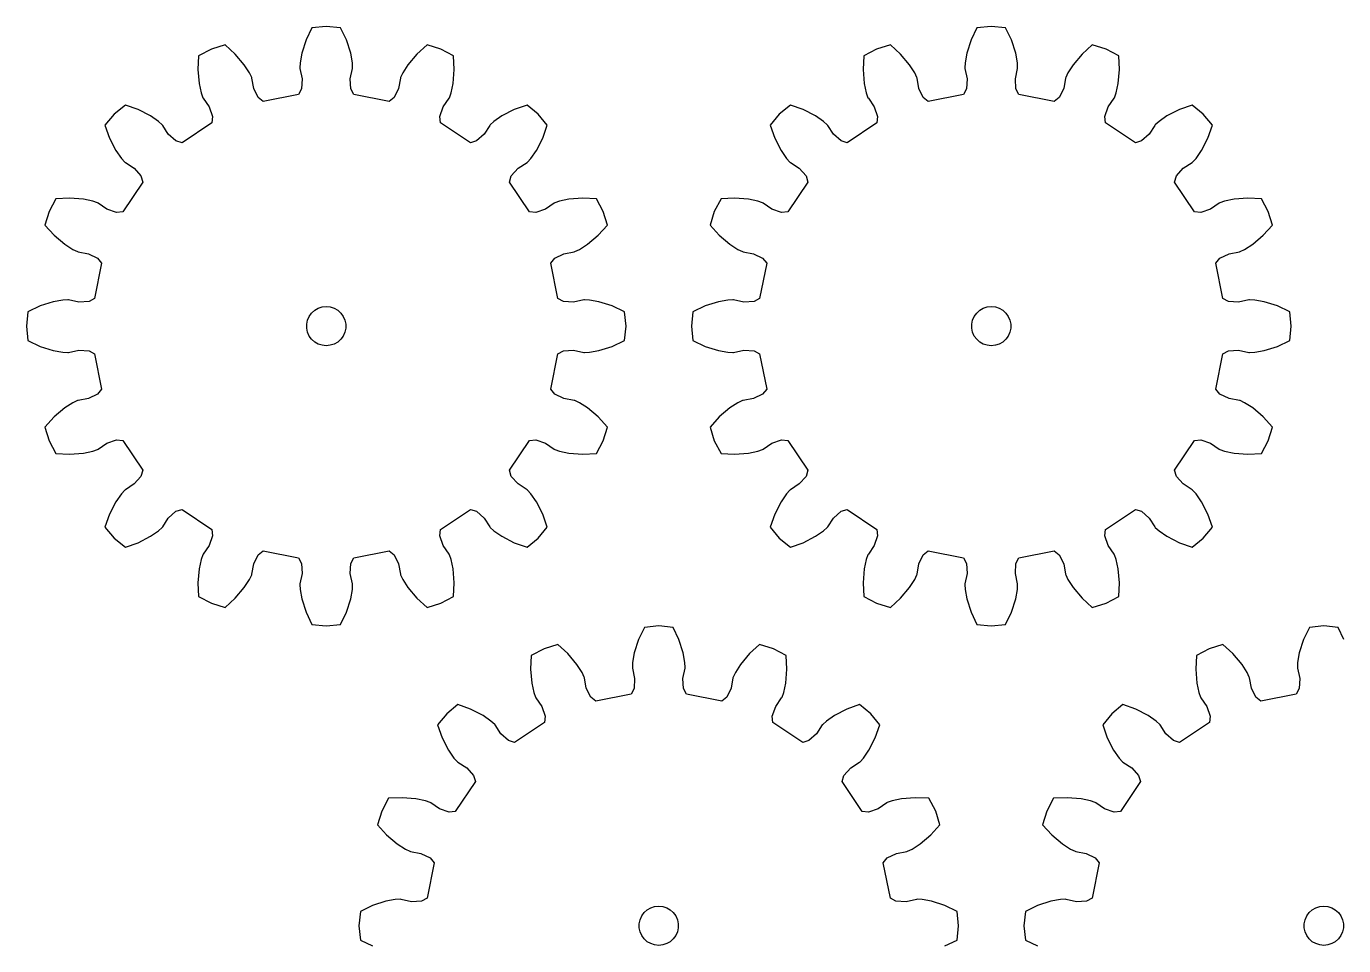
# Model space of a CAD drawing. Extents: x 0 to 198, y 0 to 229.
# Drawn here: x 0 to 100.7, y 158.9 to 229.2 of the extents above; entities that cross this region are included whole.
import ezdxf

# ---------------------------------------------------------------- set-up
doc = ezdxf.new("R2010")
doc.units = 0

msp = doc.modelspace()

# ---------------------------------------------------------------- linework, layer by layer
for p, q in [((21.82, 229.07), (21.38, 228.14)), ((22.92, 229.18), (21.82, 229.07)), ((24.02, 229.07), (22.92, 229.18)), ((24.46, 228.14), (24.02, 229.07)), ((72.66, 229.07), (72.21, 228.14)), ((73.75, 229.18), (72.66, 229.07)), ((74.85, 229.07), (73.75, 229.18)), ((75.3, 228.14), (74.85, 229.07)), ((15.2, 227.76), (14.15, 227.44)), ((15.97, 227.06), (15.2, 227.76)), ((21.38, 228.14), (21.05, 227.12)), ((24.79, 227.12), (24.46, 228.14)), ((30.63, 227.76), (29.86, 227.06)), ((31.69, 227.44), (30.63, 227.76)), ((66.04, 227.76), (64.98, 227.44)), ((66.81, 227.06), (66.04, 227.76)), ((72.21, 228.14), (71.89, 227.12)), ((75.62, 227.12), (75.3, 228.14)), ((81.47, 227.76), (80.7, 227.06)), ((82.53, 227.44), (81.47, 227.76)), ((13.17, 226.92), (13.12, 225.88)), ((14.15, 227.44), (13.17, 226.92)), ((16.66, 226.25), (15.97, 227.06)), ((21.05, 227.12), (20.92, 226.4)), ((24.92, 226.4), (24.79, 227.12)), ((29.86, 227.06), (29.17, 226.25)), ((32.66, 226.92), (31.69, 227.44)), ((32.71, 225.88), (32.66, 226.92)), ((64.01, 226.92), (63.96, 225.88)), ((64.98, 227.44), (64.01, 226.92)), ((67.5, 226.25), (66.81, 227.06)), ((71.89, 227.12), (71.76, 226.4)), ((75.75, 226.4), (75.62, 227.12)), ((80.7, 227.06), (80.01, 226.25)), ((83.5, 226.92), (82.53, 227.44)), ((83.55, 225.88), (83.5, 226.92)), ((13.12, 225.88), (13.21, 224.82)), ((17.06, 225.63), (16.66, 226.25)), ((17.23, 225.28), (17.06, 225.63)), ((20.92, 226.4), (20.9, 226.01)), ((20.9, 226.01), (20.9, 225.96)), ((20.9, 225.96), (21.07, 225.17)), ((24.76, 225.17), (24.93, 225.96)), ((24.94, 226.01), (24.92, 226.4)), ((24.93, 225.96), (24.94, 226.01)), ((28.78, 225.63), (28.61, 225.28)), ((29.17, 226.25), (28.78, 225.63)), ((32.63, 224.82), (32.71, 225.88)), ((63.96, 225.88), (64.05, 224.82)), ((67.9, 225.63), (67.5, 226.25)), ((68.06, 225.28), (67.9, 225.63)), ((71.76, 226.4), (71.74, 226.01)), ((71.74, 226.01), (71.74, 225.96)), ((71.74, 225.96), (71.91, 225.17)), ((75.6, 225.17), (75.77, 225.96)), ((75.77, 226.01), (75.75, 226.4)), ((75.77, 225.96), (75.77, 226.01)), ((79.61, 225.63), (79.45, 225.28)), ((80.01, 226.25), (79.61, 225.63)), ((83.46, 224.82), (83.55, 225.88)), ((13.21, 224.82), (13.37, 224.1)), ((17.24, 225.23), (17.23, 225.28)), ((17.39, 224.44), (17.24, 225.23)), ((21.07, 225.17), (21.03, 224.4)), ((24.8, 224.4), (24.76, 225.17)), ((28.59, 225.23), (28.45, 224.44)), ((28.61, 225.28), (28.59, 225.23)), ((32.47, 224.1), (32.63, 224.82)), ((64.05, 224.82), (64.2, 224.1)), ((68.08, 225.23), (68.06, 225.28)), ((68.22, 224.44), (68.08, 225.23)), ((71.91, 225.17), (71.87, 224.4)), ((75.64, 224.4), (75.6, 225.17)), ((79.43, 225.23), (79.29, 224.44)), ((79.45, 225.28), (79.43, 225.23)), ((83.31, 224.1), (83.46, 224.82)), ((13.37, 224.1), (13.5, 223.73)), ((13.5, 223.73), (13.52, 223.69)), ((13.52, 223.69), (13.98, 223.03)), ((17.72, 223.74), (17.39, 224.44)), ((18.1, 223.43), (17.72, 223.74)), ((20.8, 223.97), (18.1, 223.43)), ((21.03, 224.4), (20.8, 223.97)), ((25.04, 223.97), (24.8, 224.4)), ((27.74, 223.43), (25.04, 223.97)), ((28.11, 223.74), (27.74, 223.43)), ((28.45, 224.44), (28.11, 223.74)), ((31.86, 223.03), (32.32, 223.69)), ((32.32, 223.69), (32.34, 223.73)), ((32.34, 223.73), (32.47, 224.1)), ((64.2, 224.1), (64.33, 223.73)), ((64.33, 223.73), (64.36, 223.69)), ((64.36, 223.69), (64.81, 223.03)), ((68.56, 223.74), (68.22, 224.44)), ((68.94, 223.43), (68.56, 223.74)), ((71.64, 223.97), (68.94, 223.43)), ((71.87, 224.4), (71.64, 223.97)), ((75.87, 223.97), (75.64, 224.4)), ((78.57, 223.43), (75.87, 223.97)), ((78.95, 223.74), (78.57, 223.43)), ((79.29, 224.44), (78.95, 223.74)), ((82.7, 223.03), (83.15, 223.69)), ((83.15, 223.69), (83.18, 223.73)), ((83.18, 223.73), (83.31, 224.1)), ((7.57, 223.17), (6.71, 222.47)), ((8.54, 222.82), (7.57, 223.17)), ((9.49, 222.33), (8.54, 222.82)), ((13.98, 223.03), (14.24, 222.29)), ((31.6, 222.29), (31.86, 223.03)), ((37.29, 222.82), (36.34, 222.33)), ((38.27, 223.17), (37.29, 222.82)), ((39.12, 222.47), (38.27, 223.17)), ((58.4, 223.17), (57.55, 222.47)), ((59.38, 222.82), (58.4, 223.17)), ((60.33, 222.33), (59.38, 222.82)), ((64.81, 223.03), (65.07, 222.29)), ((82.44, 222.29), (82.7, 223.03)), ((88.13, 222.82), (87.18, 222.33)), ((89.11, 223.17), (88.13, 222.82)), ((89.96, 222.47), (89.11, 223.17)), ((6.71, 222.47), (6.01, 221.62)), ((6.01, 221.62), (6.36, 220.64)), ((10.09, 221.92), (9.49, 222.33)), ((10.38, 221.65), (10.09, 221.92)), ((10.42, 221.61), (10.38, 221.65)), ((10.85, 220.94), (10.42, 221.61)), ((14.19, 221.81), (11.9, 220.28)), ((14.24, 222.29), (14.19, 221.81)), ((31.65, 221.81), (31.6, 222.29)), ((33.94, 220.28), (31.65, 221.81)), ((35.42, 221.61), (34.99, 220.94)), ((35.45, 221.65), (35.42, 221.61)), ((35.74, 221.92), (35.45, 221.65)), ((36.34, 222.33), (35.74, 221.92)), ((39.82, 221.62), (39.12, 222.47)), ((39.47, 220.64), (39.82, 221.62)), ((57.55, 222.47), (56.85, 221.62)), ((56.85, 221.62), (57.2, 220.64)), ((60.93, 221.92), (60.33, 222.33)), ((61.22, 221.65), (60.93, 221.92)), ((61.25, 221.61), (61.22, 221.65)), ((61.69, 220.94), (61.25, 221.61)), ((65.02, 221.81), (62.74, 220.28)), ((65.07, 222.29), (65.02, 221.81)), ((82.49, 221.81), (82.44, 222.29)), ((84.77, 220.28), (82.49, 221.81)), ((86.26, 221.61), (85.82, 220.94)), ((86.29, 221.65), (86.26, 221.61)), ((86.58, 221.92), (86.29, 221.65)), ((87.18, 222.33), (86.58, 221.92)), ((90.66, 221.62), (89.96, 222.47)), ((90.31, 220.64), (90.66, 221.62)), ((6.36, 220.64), (6.85, 219.69)), ((11.43, 220.42), (10.85, 220.94)), ((34.99, 220.94), (34.41, 220.42)), ((38.99, 219.69), (39.47, 220.64)), ((57.2, 220.64), (57.69, 219.69)), ((62.27, 220.42), (61.69, 220.94)), ((85.82, 220.94), (85.24, 220.42)), ((89.82, 219.69), (90.31, 220.64)), ((6.85, 219.69), (7.27, 219.09)), ((11.9, 220.28), (11.43, 220.42)), ((34.41, 220.42), (33.94, 220.28)), ((38.57, 219.09), (38.99, 219.69)), ((57.69, 219.69), (58.1, 219.09)), ((62.74, 220.28), (62.27, 220.42)), ((85.24, 220.42), (84.77, 220.28)), ((89.41, 219.09), (89.82, 219.69)), ((7.27, 219.09), (7.53, 218.8)), ((7.53, 218.8), (7.57, 218.77)), ((7.57, 218.77), (8.24, 218.33)), ((37.59, 218.33), (38.27, 218.77)), ((38.27, 218.77), (38.31, 218.8)), ((38.31, 218.8), (38.57, 219.09)), ((58.1, 219.09), (58.37, 218.8)), ((58.37, 218.8), (58.41, 218.77)), ((58.41, 218.77), (59.08, 218.33)), ((88.43, 218.33), (89.1, 218.77)), ((89.1, 218.77), (89.14, 218.8)), ((89.14, 218.8), (89.41, 219.09)), ((8.24, 218.33), (8.76, 217.75)), ((8.76, 217.75), (8.9, 217.28)), ((36.93, 217.28), (37.07, 217.75)), ((37.07, 217.75), (37.59, 218.33)), ((59.08, 218.33), (59.6, 217.75)), ((59.6, 217.75), (59.74, 217.28)), ((87.77, 217.28), (87.91, 217.75)), ((87.91, 217.75), (88.43, 218.33)), ((8.9, 217.28), (7.37, 215)), ((38.46, 215), (36.93, 217.28)), ((59.74, 217.28), (58.21, 215)), ((89.3, 215), (87.77, 217.28)), ((2.26, 216.01), (1.74, 215.04)), ((3.3, 216.06), (2.26, 216.01)), ((4.37, 215.97), (3.3, 216.06)), ((5.08, 215.82), (4.37, 215.97)), ((5.45, 215.69), (5.08, 215.82)), ((5.49, 215.66), (5.45, 215.69)), ((6.15, 215.21), (5.49, 215.66)), ((40.34, 215.66), (39.68, 215.21)), ((40.39, 215.69), (40.34, 215.66)), ((40.76, 215.82), (40.39, 215.69)), ((41.47, 215.97), (40.76, 215.82)), ((42.54, 216.06), (41.47, 215.97)), ((43.57, 216.01), (42.54, 216.06)), ((44.09, 215.04), (43.57, 216.01)), ((53.1, 216.01), (52.58, 215.04)), ((54.14, 216.06), (53.1, 216.01)), ((55.2, 215.97), (54.14, 216.06)), ((55.92, 215.82), (55.2, 215.97)), ((56.28, 215.69), (55.92, 215.82)), ((56.33, 215.66), (56.28, 215.69)), ((56.99, 215.21), (56.33, 215.66)), ((91.18, 215.66), (90.52, 215.21)), ((91.22, 215.69), (91.18, 215.66)), ((91.59, 215.82), (91.22, 215.69)), ((92.31, 215.97), (91.59, 215.82)), ((93.37, 216.06), (92.31, 215.97)), ((94.41, 216.01), (93.37, 216.06)), ((94.93, 215.04), (94.41, 216.01)), ((1.74, 215.04), (1.42, 213.98)), ((6.89, 214.95), (6.15, 215.21)), ((7.37, 215), (6.89, 214.95)), ((38.95, 214.95), (38.46, 215)), ((39.68, 215.21), (38.95, 214.95)), ((44.41, 213.98), (44.09, 215.04)), ((52.58, 215.04), (52.26, 213.98)), ((57.73, 214.95), (56.99, 215.21)), ((58.21, 215), (57.73, 214.95)), ((89.78, 214.95), (89.3, 215)), ((90.52, 215.21), (89.78, 214.95)), ((95.25, 213.98), (94.93, 215.04)), ((1.42, 213.98), (2.12, 213.21)), ((43.72, 213.21), (44.41, 213.98)), ((52.26, 213.98), (52.96, 213.21)), ((94.55, 213.21), (95.25, 213.98)), ((2.12, 213.21), (2.94, 212.52)), ((2.94, 212.52), (3.55, 212.12)), ((42.29, 212.12), (42.9, 212.52)), ((42.9, 212.52), (43.72, 213.21)), ((52.96, 213.21), (53.77, 212.52)), ((53.77, 212.52), (54.39, 212.12)), ((93.12, 212.12), (93.74, 212.52)), ((93.74, 212.52), (94.55, 213.21)), ((3.55, 212.12), (3.9, 211.96)), ((3.9, 211.96), (3.95, 211.94)), ((3.95, 211.94), (4.74, 211.8)), ((4.74, 211.8), (5.45, 211.46)), ((5.45, 211.46), (5.75, 211.08)), ((40.08, 211.08), (40.39, 211.46)), ((40.39, 211.46), (41.09, 211.8)), ((41.09, 211.8), (41.88, 211.94)), ((41.88, 211.94), (41.93, 211.96)), ((41.93, 211.96), (42.29, 212.12)), ((54.39, 212.12), (54.74, 211.96)), ((54.74, 211.96), (54.79, 211.94)), ((54.79, 211.94), (55.58, 211.8)), ((55.58, 211.8), (56.28, 211.46)), ((56.28, 211.46), (56.59, 211.08)), ((90.92, 211.08), (91.23, 211.46)), ((91.23, 211.46), (91.93, 211.8)), ((91.93, 211.8), (92.72, 211.94)), ((92.72, 211.94), (92.77, 211.96)), ((92.77, 211.96), (93.12, 212.12)), ((5.75, 211.08), (5.22, 208.38)), ((40.62, 208.38), (40.08, 211.08)), ((56.59, 211.08), (56.05, 208.38)), ((91.46, 208.38), (90.92, 211.08)), ((1.05, 207.81), (0.11, 207.36)), ((2.06, 208.13), (1.05, 207.81)), ((2.78, 208.26), (2.06, 208.13)), ((3.17, 208.28), (2.78, 208.26)), ((3.22, 208.28), (3.17, 208.28)), ((4.01, 208.11), (3.22, 208.28)), ((4.79, 208.15), (4.01, 208.11)), ((5.22, 208.38), (4.79, 208.15)), ((21.8, 207.27), (22.04, 207.48)), ((22.04, 207.48), (22.31, 207.64)), ((22.31, 207.64), (22.61, 207.73)), ((22.61, 207.73), (22.92, 207.76)), ((22.92, 207.76), (23.23, 207.73)), ((23.23, 207.73), (23.53, 207.64)), ((23.53, 207.64), (23.8, 207.48)), ((23.8, 207.48), (24.03, 207.27)), ((41.05, 208.15), (40.62, 208.38)), ((41.83, 208.11), (41.05, 208.15)), ((42.61, 208.28), (41.83, 208.11)), ((42.66, 208.28), (42.61, 208.28)), ((43.05, 208.26), (42.66, 208.28)), ((43.77, 208.13), (43.05, 208.26)), ((44.79, 207.81), (43.77, 208.13)), ((45.73, 207.36), (44.79, 207.81)), ((51.88, 207.81), (50.94, 207.36)), ((52.9, 208.13), (51.88, 207.81)), ((53.62, 208.26), (52.9, 208.13)), ((54.01, 208.28), (53.62, 208.26)), ((54.06, 208.28), (54.01, 208.28)), ((54.85, 208.11), (54.06, 208.28)), ((55.62, 208.15), (54.85, 208.11)), ((56.05, 208.38), (55.62, 208.15)), ((72.64, 207.27), (72.87, 207.48)), ((72.87, 207.48), (73.14, 207.64)), ((73.14, 207.64), (73.44, 207.73)), ((73.44, 207.73), (73.75, 207.76)), ((73.75, 207.76), (74.07, 207.73)), ((74.07, 207.73), (74.37, 207.64)), ((74.37, 207.64), (74.64, 207.48)), ((74.64, 207.48), (74.87, 207.27)), ((91.89, 208.15), (91.46, 208.38)), ((92.66, 208.11), (91.89, 208.15)), ((93.45, 208.28), (92.66, 208.11)), ((93.5, 208.28), (93.45, 208.28)), ((93.89, 208.26), (93.5, 208.28)), ((94.61, 208.13), (93.89, 208.26)), ((95.63, 207.81), (94.61, 208.13)), ((96.57, 207.36), (95.63, 207.81)), ((0.11, 207.36), (0, 206.26)), ((21.43, 206.42), (21.49, 206.73)), ((21.43, 206.11), (21.43, 206.42)), ((21.49, 206.73), (21.62, 207.01)), ((21.62, 207.01), (21.8, 207.27)), ((24.03, 207.27), (24.22, 207.01)), ((24.22, 207.01), (24.34, 206.73)), ((24.34, 206.73), (24.41, 206.42)), ((24.41, 206.42), (24.41, 206.11)), ((45.84, 206.26), (45.73, 207.36)), ((50.94, 207.36), (50.84, 206.26)), ((72.26, 206.42), (72.33, 206.73)), ((72.26, 206.11), (72.26, 206.42)), ((72.33, 206.73), (72.46, 207.01)), ((72.46, 207.01), (72.64, 207.27)), ((74.87, 207.27), (75.05, 207.01)), ((75.05, 207.01), (75.18, 206.73)), ((75.18, 206.73), (75.25, 206.42)), ((75.25, 206.42), (75.25, 206.11)), ((96.67, 206.26), (96.57, 207.36)), ((0, 206.26), (0.11, 205.17)), ((21.49, 205.8), (21.43, 206.11)), ((21.62, 205.51), (21.49, 205.8)), ((21.8, 205.26), (21.62, 205.51)), ((24.22, 205.51), (24.03, 205.26)), ((24.34, 205.8), (24.22, 205.51)), ((24.41, 206.11), (24.34, 205.8)), ((45.73, 205.17), (45.84, 206.26)), ((50.84, 206.26), (50.94, 205.17)), ((72.33, 205.8), (72.26, 206.11)), ((72.46, 205.51), (72.33, 205.8)), ((72.64, 205.26), (72.46, 205.51)), ((75.05, 205.51), (74.87, 205.26)), ((75.18, 205.8), (75.05, 205.51)), ((75.25, 206.11), (75.18, 205.8)), ((96.57, 205.17), (96.67, 206.26)), ((0.11, 205.17), (1.05, 204.72)), ((1.05, 204.72), (2.06, 204.4)), ((3.22, 204.25), (4.01, 204.42)), ((4.01, 204.42), (4.79, 204.38)), ((22.04, 205.05), (21.8, 205.26)), ((22.31, 204.89), (22.04, 205.05)), ((22.61, 204.8), (22.31, 204.89)), ((22.92, 204.76), (22.61, 204.8)), ((23.23, 204.8), (22.92, 204.76)), ((23.53, 204.89), (23.23, 204.8)), ((23.8, 205.05), (23.53, 204.89)), ((24.03, 205.26), (23.8, 205.05)), ((41.05, 204.38), (41.83, 204.42)), ((41.83, 204.42), (42.61, 204.25)), ((43.77, 204.4), (44.79, 204.72)), ((44.79, 204.72), (45.73, 205.17)), ((50.94, 205.17), (51.88, 204.72)), ((51.88, 204.72), (52.9, 204.4)), ((54.06, 204.25), (54.85, 204.42)), ((54.85, 204.42), (55.62, 204.38)), ((72.87, 205.05), (72.64, 205.26)), ((73.14, 204.89), (72.87, 205.05)), ((73.44, 204.8), (73.14, 204.89)), ((73.75, 204.76), (73.44, 204.8)), ((74.07, 204.8), (73.75, 204.76)), ((74.37, 204.89), (74.07, 204.8)), ((74.64, 205.05), (74.37, 204.89)), ((74.87, 205.26), (74.64, 205.05)), ((91.89, 204.38), (92.66, 204.42)), ((92.66, 204.42), (93.45, 204.25)), ((94.61, 204.4), (95.63, 204.72)), ((95.63, 204.72), (96.57, 205.17)), ((2.06, 204.4), (2.78, 204.27)), ((2.78, 204.27), (3.17, 204.25)), ((3.17, 204.25), (3.22, 204.25)), ((4.79, 204.38), (5.22, 204.15)), ((5.22, 204.15), (5.75, 201.45)), ((40.08, 201.45), (40.62, 204.15)), ((40.62, 204.15), (41.05, 204.38)), ((42.61, 204.25), (42.66, 204.25)), ((42.66, 204.25), (43.05, 204.27)), ((43.05, 204.27), (43.77, 204.4)), ((52.9, 204.4), (53.62, 204.27)), ((53.62, 204.27), (54.01, 204.25)), ((54.01, 204.25), (54.06, 204.25)), ((55.62, 204.38), (56.05, 204.15)), ((56.05, 204.15), (56.59, 201.45)), ((90.92, 201.45), (91.46, 204.15)), ((91.46, 204.15), (91.89, 204.38)), ((93.45, 204.25), (93.5, 204.25)), ((93.5, 204.25), (93.89, 204.27)), ((93.89, 204.27), (94.61, 204.4)), ((5.75, 201.45), (5.45, 201.07)), ((40.39, 201.07), (40.08, 201.45)), ((56.59, 201.45), (56.28, 201.07)), ((91.23, 201.07), (90.92, 201.45)), ((3.55, 200.41), (2.94, 200.01)), ((3.9, 200.57), (3.55, 200.41)), ((3.95, 200.59), (3.9, 200.57)), ((4.74, 200.73), (3.95, 200.59)), ((5.45, 201.07), (4.74, 200.73)), ((41.09, 200.73), (40.39, 201.07)), ((41.88, 200.59), (41.09, 200.73)), ((41.93, 200.57), (41.88, 200.59)), ((42.29, 200.41), (41.93, 200.57)), ((42.9, 200.01), (42.29, 200.41)), ((54.39, 200.41), (53.77, 200.01)), ((54.74, 200.57), (54.39, 200.41)), ((54.79, 200.59), (54.74, 200.57)), ((55.58, 200.73), (54.79, 200.59)), ((56.28, 201.07), (55.58, 200.73)), ((91.93, 200.73), (91.23, 201.07)), ((92.72, 200.59), (91.93, 200.73)), ((92.77, 200.57), (92.72, 200.59)), ((93.12, 200.41), (92.77, 200.57)), ((93.74, 200.01), (93.12, 200.41)), ((2.94, 200.01), (2.12, 199.32)), ((43.72, 199.32), (42.9, 200.01)), ((53.77, 200.01), (52.96, 199.32)), ((94.55, 199.32), (93.74, 200.01)), ((2.12, 199.32), (1.42, 198.55)), ((1.42, 198.55), (1.74, 197.49)), ((44.41, 198.55), (43.72, 199.32)), ((44.09, 197.49), (44.41, 198.55)), ((52.96, 199.32), (52.26, 198.55)), ((52.26, 198.55), (52.58, 197.49)), ((95.25, 198.55), (94.55, 199.32)), ((94.93, 197.49), (95.25, 198.55)), ((1.74, 197.49), (2.26, 196.52)), ((6.15, 197.32), (6.89, 197.58)), ((6.89, 197.58), (7.37, 197.53)), ((7.37, 197.53), (8.9, 195.25)), ((36.93, 195.25), (38.46, 197.53)), ((38.46, 197.53), (38.95, 197.58)), ((38.95, 197.58), (39.68, 197.32)), ((43.57, 196.52), (44.09, 197.49)), ((52.58, 197.49), (53.1, 196.52)), ((56.99, 197.32), (57.73, 197.58)), ((57.73, 197.58), (58.21, 197.53)), ((58.21, 197.53), (59.74, 195.25)), ((87.77, 195.25), (89.3, 197.53)), ((89.3, 197.53), (89.78, 197.58)), ((89.78, 197.58), (90.52, 197.32)), ((94.41, 196.52), (94.93, 197.49)), ((2.26, 196.52), (3.3, 196.47)), ((3.3, 196.47), (4.37, 196.56)), ((4.37, 196.56), (5.08, 196.71)), ((5.08, 196.71), (5.45, 196.84)), ((5.45, 196.84), (5.49, 196.87)), ((5.49, 196.87), (6.15, 197.32)), ((39.68, 197.32), (40.34, 196.87)), ((40.34, 196.87), (40.39, 196.84)), ((40.39, 196.84), (40.76, 196.71)), ((40.76, 196.71), (41.47, 196.56)), ((41.47, 196.56), (42.54, 196.47)), ((42.54, 196.47), (43.57, 196.52)), ((53.1, 196.52), (54.14, 196.47)), ((54.14, 196.47), (55.2, 196.56)), ((55.2, 196.56), (55.92, 196.71)), ((55.92, 196.71), (56.28, 196.84)), ((56.28, 196.84), (56.33, 196.87)), ((56.33, 196.87), (56.99, 197.32)), ((90.52, 197.32), (91.18, 196.87)), ((91.18, 196.87), (91.22, 196.84)), ((91.22, 196.84), (91.59, 196.71)), ((91.59, 196.71), (92.31, 196.56)), ((92.31, 196.56), (93.37, 196.47)), ((93.37, 196.47), (94.41, 196.52)), ((8.76, 194.78), (8.24, 194.2)), ((8.9, 195.25), (8.76, 194.78)), ((37.07, 194.78), (36.93, 195.25)), ((37.59, 194.2), (37.07, 194.78)), ((59.6, 194.78), (59.08, 194.2)), ((59.74, 195.25), (59.6, 194.78)), ((87.91, 194.78), (87.77, 195.25)), ((88.43, 194.2), (87.91, 194.78)), ((7.27, 193.44), (6.85, 192.84)), ((7.53, 193.73), (7.27, 193.44)), ((7.57, 193.76), (7.53, 193.73)), ((8.24, 194.2), (7.57, 193.76)), ((38.27, 193.76), (37.59, 194.2)), ((38.31, 193.73), (38.27, 193.76)), ((38.57, 193.44), (38.31, 193.73)), ((38.99, 192.84), (38.57, 193.44)), ((58.1, 193.44), (57.69, 192.84)), ((58.37, 193.73), (58.1, 193.44)), ((58.41, 193.76), (58.37, 193.73)), ((59.08, 194.2), (58.41, 193.76)), ((89.1, 193.76), (88.43, 194.2)), ((89.14, 193.73), (89.1, 193.76)), ((89.41, 193.44), (89.14, 193.73)), ((89.82, 192.84), (89.41, 193.44)), ((6.85, 192.84), (6.36, 191.89)), ((39.47, 191.89), (38.99, 192.84)), ((57.69, 192.84), (57.2, 191.89)), ((90.31, 191.89), (89.82, 192.84)), ((6.36, 191.89), (6.01, 190.91)), ((10.42, 190.92), (10.85, 191.59)), ((10.85, 191.59), (11.43, 192.11)), ((11.43, 192.11), (11.9, 192.25)), ((11.9, 192.25), (14.19, 190.72)), ((31.65, 190.72), (33.94, 192.25)), ((33.94, 192.25), (34.41, 192.11)), ((34.41, 192.11), (34.99, 191.59)), ((34.99, 191.59), (35.42, 190.92)), ((39.82, 190.91), (39.47, 191.89)), ((57.2, 191.89), (56.85, 190.91)), ((61.25, 190.92), (61.69, 191.59)), ((61.69, 191.59), (62.27, 192.11)), ((62.27, 192.11), (62.74, 192.25)), ((62.74, 192.25), (65.02, 190.72)), ((82.49, 190.72), (84.77, 192.25)), ((84.77, 192.25), (85.24, 192.11)), ((85.24, 192.11), (85.82, 191.59)), ((85.82, 191.59), (86.26, 190.92)), ((90.66, 190.91), (90.31, 191.89)), ((6.01, 190.91), (6.71, 190.06)), ((9.49, 190.2), (10.09, 190.61)), ((10.09, 190.61), (10.38, 190.88)), ((10.38, 190.88), (10.42, 190.92)), ((14.19, 190.72), (14.24, 190.24)), ((31.6, 190.24), (31.65, 190.72)), ((35.42, 190.92), (35.45, 190.88)), ((35.45, 190.88), (35.74, 190.61)), ((35.74, 190.61), (36.34, 190.2)), ((39.12, 190.06), (39.82, 190.91)), ((56.85, 190.91), (57.55, 190.06)), ((60.33, 190.2), (60.93, 190.61)), ((60.93, 190.61), (61.22, 190.88)), ((61.22, 190.88), (61.25, 190.92)), ((65.02, 190.72), (65.07, 190.24)), ((82.44, 190.24), (82.49, 190.72)), ((86.26, 190.92), (86.29, 190.88)), ((86.29, 190.88), (86.58, 190.61)), ((86.58, 190.61), (87.18, 190.2)), ((89.96, 190.06), (90.66, 190.91)), ((6.71, 190.06), (7.57, 189.36)), ((7.57, 189.36), (8.54, 189.71)), ((8.54, 189.71), (9.49, 190.2)), ((13.98, 189.5), (13.52, 188.84)), ((14.24, 190.24), (13.98, 189.5)), ((31.86, 189.5), (31.6, 190.24)), ((32.32, 188.84), (31.86, 189.5)), ((36.34, 190.2), (37.29, 189.71)), ((37.29, 189.71), (38.27, 189.36)), ((38.27, 189.36), (39.12, 190.06)), ((57.55, 190.06), (58.4, 189.36)), ((58.4, 189.36), (59.38, 189.71)), ((59.38, 189.71), (60.33, 190.2)), ((64.81, 189.5), (64.36, 188.84)), ((65.07, 190.24), (64.81, 189.5)), ((82.7, 189.5), (82.44, 190.24)), ((83.15, 188.84), (82.7, 189.5)), ((87.18, 190.2), (88.13, 189.71)), ((88.13, 189.71), (89.11, 189.36)), ((89.11, 189.36), (89.96, 190.06)), ((13.37, 188.43), (13.21, 187.71)), ((13.5, 188.79), (13.37, 188.43)), ((13.52, 188.84), (13.5, 188.79)), ((17.39, 188.09), (17.72, 188.79)), ((17.72, 188.79), (18.1, 189.1)), ((18.1, 189.1), (20.8, 188.56)), ((20.8, 188.56), (21.03, 188.13)), ((24.8, 188.13), (25.04, 188.56)), ((25.04, 188.56), (27.74, 189.1)), ((27.74, 189.1), (28.11, 188.79)), ((28.11, 188.79), (28.45, 188.09)), ((32.34, 188.79), (32.32, 188.84)), ((32.47, 188.43), (32.34, 188.79)), ((32.63, 187.71), (32.47, 188.43)), ((64.2, 188.43), (64.05, 187.71)), ((64.33, 188.79), (64.2, 188.43)), ((64.36, 188.84), (64.33, 188.79)), ((68.22, 188.09), (68.56, 188.79)), ((68.56, 188.79), (68.94, 189.1)), ((68.94, 189.1), (71.64, 188.56)), ((71.64, 188.56), (71.87, 188.13)), ((75.64, 188.13), (75.87, 188.56)), ((75.87, 188.56), (78.57, 189.1)), ((78.57, 189.1), (78.95, 188.79)), ((78.95, 188.79), (79.29, 188.09)), ((83.18, 188.79), (83.15, 188.84)), ((83.31, 188.43), (83.18, 188.79)), ((83.46, 187.71), (83.31, 188.43)), ((13.21, 187.71), (13.12, 186.65)), ((17.23, 187.25), (17.24, 187.3)), ((17.24, 187.3), (17.39, 188.09)), ((21.07, 187.36), (20.9, 186.57)), ((21.03, 188.13), (21.07, 187.36)), ((24.76, 187.36), (24.8, 188.13)), ((24.93, 186.57), (24.76, 187.36)), ((28.45, 188.09), (28.59, 187.3)), ((28.59, 187.3), (28.61, 187.25)), ((32.71, 186.65), (32.63, 187.71)), ((64.05, 187.71), (63.96, 186.65)), ((68.06, 187.25), (68.08, 187.3)), ((68.08, 187.3), (68.22, 188.09)), ((71.91, 187.36), (71.74, 186.57)), ((71.87, 188.13), (71.91, 187.36)), ((75.6, 187.36), (75.64, 188.13)), ((75.77, 186.57), (75.6, 187.36)), ((79.29, 188.09), (79.43, 187.3)), ((79.43, 187.3), (79.45, 187.25)), ((83.55, 186.65), (83.46, 187.71)), ((13.12, 186.65), (13.17, 185.61)), ((15.97, 185.47), (16.66, 186.28)), ((16.66, 186.28), (17.06, 186.9)), ((17.06, 186.9), (17.23, 187.25)), ((20.9, 186.57), (20.9, 186.52)), ((20.9, 186.52), (20.92, 186.13)), ((24.92, 186.13), (24.94, 186.52)), ((24.94, 186.52), (24.93, 186.57)), ((28.61, 187.25), (28.78, 186.9)), ((28.78, 186.9), (29.17, 186.28)), ((29.17, 186.28), (29.86, 185.47)), ((32.66, 185.61), (32.71, 186.65)), ((63.96, 186.65), (64.01, 185.61)), ((66.81, 185.47), (67.5, 186.28)), ((67.5, 186.28), (67.9, 186.9)), ((67.9, 186.9), (68.06, 187.25)), ((71.74, 186.57), (71.74, 186.52)), ((71.74, 186.52), (71.76, 186.13)), ((75.75, 186.13), (75.77, 186.52)), ((75.77, 186.52), (75.77, 186.57)), ((79.45, 187.25), (79.61, 186.9)), ((79.61, 186.9), (80.01, 186.28)), ((80.01, 186.28), (80.7, 185.47)), ((83.5, 185.61), (83.55, 186.65)), ((13.17, 185.61), (14.15, 185.09)), ((15.2, 184.77), (15.97, 185.47)), ((20.92, 186.13), (21.05, 185.41)), ((21.05, 185.41), (21.38, 184.39)), ((24.46, 184.39), (24.79, 185.41)), ((24.79, 185.41), (24.92, 186.13)), ((29.86, 185.47), (30.63, 184.77)), ((31.69, 185.09), (32.66, 185.61)), ((64.01, 185.61), (64.98, 185.09)), ((66.04, 184.77), (66.81, 185.47)), ((71.76, 186.13), (71.89, 185.41)), ((71.89, 185.41), (72.21, 184.39)), ((75.3, 184.39), (75.62, 185.41)), ((75.62, 185.41), (75.75, 186.13)), ((80.7, 185.47), (81.47, 184.77)), ((82.53, 185.09), (83.5, 185.61)), ((14.15, 185.09), (15.2, 184.77)), ((21.38, 184.39), (21.82, 183.45)), ((24.02, 183.45), (24.46, 184.39)), ((30.63, 184.77), (31.69, 185.09)), ((64.98, 185.09), (66.04, 184.77)), ((72.21, 184.39), (72.66, 183.45)), ((74.85, 183.45), (75.3, 184.39)), ((81.47, 184.77), (82.53, 185.09)), ((21.82, 183.45), (22.92, 183.35)), ((22.92, 183.35), (24.02, 183.45)), ((48.34, 183.35), (47.24, 183.24)), ((49.43, 183.24), (48.34, 183.35)), ((72.66, 183.45), (73.75, 183.35)), ((73.75, 183.35), (74.85, 183.45)), ((99.17, 183.35), (98.08, 183.24)), ((100.27, 183.24), (99.17, 183.35)), ((46.8, 182.3), (46.47, 181.28)), ((47.24, 183.24), (46.8, 182.3)), ((49.88, 182.3), (49.43, 183.24)), ((50.21, 181.28), (49.88, 182.3)), ((97.63, 182.3), (97.3, 181.28)), ((98.08, 183.24), (97.63, 182.3)), ((100.71, 182.3), (100.27, 183.24)), ((39.57, 181.6), (38.59, 181.08)), ((40.62, 181.92), (39.57, 181.6)), ((41.39, 181.23), (40.62, 181.92)), ((46.47, 181.28), (46.34, 180.56)), ((50.34, 180.56), (50.21, 181.28)), ((56.05, 181.92), (55.28, 181.23)), ((57.11, 181.6), (56.05, 181.92)), ((58.08, 181.08), (57.11, 181.6)), ((90.4, 181.6), (89.43, 181.08)), ((91.46, 181.92), (90.4, 181.6)), ((92.23, 181.23), (91.46, 181.92)), ((97.3, 181.28), (97.17, 180.56)), ((38.59, 181.08), (38.54, 180.05)), ((42.08, 180.41), (41.39, 181.23)), ((42.48, 179.8), (42.08, 180.41)), ((46.34, 180.56), (46.32, 180.17)), ((50.35, 180.17), (50.34, 180.56)), ((54.59, 180.41), (54.2, 179.8)), ((55.28, 181.23), (54.59, 180.41)), ((58.13, 180.05), (58.08, 181.08)), ((89.43, 181.08), (89.38, 180.05)), ((92.92, 180.41), (92.23, 181.23)), ((93.31, 179.8), (92.92, 180.41)), ((97.17, 180.56), (97.15, 180.17)), ((38.54, 180.05), (38.63, 178.98)), ((42.65, 179.44), (42.48, 179.8)), ((42.66, 179.39), (42.65, 179.44)), ((42.8, 178.6), (42.66, 179.39)), ((46.32, 180.17), (46.32, 180.12)), ((46.32, 180.12), (46.49, 179.34)), ((46.49, 179.34), (46.45, 178.56)), ((50.18, 179.34), (50.35, 180.12)), ((50.22, 178.56), (50.18, 179.34)), ((50.35, 180.12), (50.35, 180.17)), ((54.01, 179.39), (53.87, 178.6)), ((54.03, 179.44), (54.01, 179.39)), ((54.2, 179.8), (54.03, 179.44)), ((58.04, 178.98), (58.13, 180.05)), ((89.38, 180.05), (89.47, 178.98)), ((93.48, 179.44), (93.31, 179.8)), ((93.5, 179.39), (93.48, 179.44)), ((93.64, 178.6), (93.5, 179.39)), ((97.15, 180.17), (97.16, 180.12)), ((97.16, 180.12), (97.33, 179.34)), ((97.33, 179.34), (97.29, 178.56)), ((38.63, 178.98), (38.78, 178.27)), ((38.78, 178.27), (38.92, 177.9)), ((43.14, 177.9), (42.8, 178.6)), ((46.45, 178.56), (46.22, 178.13)), ((50.46, 178.13), (50.22, 178.56)), ((53.87, 178.6), (53.53, 177.9)), ((57.76, 177.9), (57.89, 178.27)), ((57.89, 178.27), (58.04, 178.98)), ((89.47, 178.98), (89.62, 178.27)), ((89.62, 178.27), (89.75, 177.9)), ((93.98, 177.9), (93.64, 178.6)), ((97.29, 178.56), (97.05, 178.13)), ((32.98, 177.33), (32.13, 176.63)), ((33.96, 176.98), (32.98, 177.33)), ((38.92, 177.9), (38.94, 177.85)), ((38.94, 177.85), (39.4, 177.19)), ((43.52, 177.59), (43.14, 177.9)), ((46.22, 178.13), (43.52, 177.59)), ((53.15, 177.59), (50.46, 178.13)), ((53.53, 177.9), (53.15, 177.59)), ((57.28, 177.19), (57.73, 177.85)), ((57.73, 177.85), (57.76, 177.9)), ((63.69, 177.33), (62.71, 176.98)), ((64.54, 176.63), (63.69, 177.33)), ((83.82, 177.33), (82.97, 176.63)), ((84.8, 176.98), (83.82, 177.33)), ((89.75, 177.9), (89.78, 177.85)), ((89.78, 177.85), (90.23, 177.19)), ((94.36, 177.59), (93.98, 177.9)), ((97.05, 178.13), (94.36, 177.59)), ((32.13, 176.63), (31.43, 175.78)), ((34.91, 176.5), (33.96, 176.98)), ((35.51, 176.08), (34.91, 176.5)), ((39.4, 177.19), (39.66, 176.46)), ((39.66, 176.46), (39.61, 175.97)), ((57.02, 176.46), (57.28, 177.19)), ((57.07, 175.97), (57.02, 176.46)), ((61.76, 176.5), (61.16, 176.08)), ((62.71, 176.98), (61.76, 176.5)), ((65.24, 175.78), (64.54, 176.63)), ((82.97, 176.63), (82.27, 175.78)), ((85.75, 176.5), (84.8, 176.98)), ((86.35, 176.08), (85.75, 176.5)), ((90.23, 177.19), (90.49, 176.46)), ((90.49, 176.46), (90.44, 175.97)), ((31.43, 175.78), (31.78, 174.8)), ((35.8, 175.82), (35.51, 176.08)), ((35.84, 175.78), (35.8, 175.82)), ((36.27, 175.1), (35.84, 175.78)), ((39.61, 175.97), (37.32, 174.44)), ((59.36, 174.44), (57.07, 175.97)), ((60.84, 175.78), (60.4, 175.1)), ((60.87, 175.82), (60.84, 175.78)), ((61.16, 176.08), (60.87, 175.82)), ((64.89, 174.8), (65.24, 175.78)), ((82.27, 175.78), (82.62, 174.8)), ((86.64, 175.82), (86.35, 176.08)), ((86.67, 175.78), (86.64, 175.82)), ((87.11, 175.1), (86.67, 175.78)), ((90.44, 175.97), (88.15, 174.44)), ((31.78, 174.8), (32.27, 173.85)), ((36.85, 174.58), (36.27, 175.1)), ((37.32, 174.44), (36.85, 174.58)), ((59.82, 174.58), (59.36, 174.44)), ((60.4, 175.1), (59.82, 174.58)), ((64.4, 173.85), (64.89, 174.8)), ((82.62, 174.8), (83.11, 173.85)), ((87.69, 174.58), (87.11, 175.1)), ((88.15, 174.44), (87.69, 174.58)), ((32.27, 173.85), (32.68, 173.25)), ((32.68, 173.25), (32.95, 172.96)), ((63.73, 172.96), (63.99, 173.25)), ((63.99, 173.25), (64.4, 173.85)), ((83.11, 173.85), (83.52, 173.25)), ((83.52, 173.25), (83.78, 172.96)), ((32.95, 172.96), (32.99, 172.93)), ((32.99, 172.93), (33.66, 172.49)), ((33.66, 172.49), (34.18, 171.92)), ((62.49, 171.92), (63.01, 172.49)), ((63.01, 172.49), (63.69, 172.93)), ((63.69, 172.93), (63.73, 172.96)), ((83.78, 172.96), (83.82, 172.93)), ((83.82, 172.93), (84.5, 172.49)), ((84.5, 172.49), (85.02, 171.92)), ((34.32, 171.45), (32.79, 169.16)), ((34.18, 171.92), (34.32, 171.45)), ((62.35, 171.45), (62.49, 171.92)), ((63.88, 169.16), (62.35, 171.45)), ((85.16, 171.45), (83.63, 169.16)), ((85.02, 171.92), (85.16, 171.45)), ((27.68, 170.17), (27.16, 169.2)), ((28.72, 170.22), (27.68, 170.17)), ((29.78, 170.14), (28.72, 170.22)), ((67.95, 170.22), (66.89, 170.14)), ((68.99, 170.17), (67.95, 170.22)), ((69.51, 169.2), (68.99, 170.17)), ((78.52, 170.17), (78, 169.2)), ((79.56, 170.22), (78.52, 170.17)), ((80.62, 170.14), (79.56, 170.22)), ((27.16, 169.2), (26.84, 168.14)), ((30.5, 169.98), (29.78, 170.14)), ((30.87, 169.85), (30.5, 169.98)), ((30.91, 169.83), (30.87, 169.85)), ((31.57, 169.37), (30.91, 169.83)), ((32.31, 169.11), (31.57, 169.37)), ((32.79, 169.16), (32.31, 169.11)), ((64.37, 169.11), (63.88, 169.16)), ((65.1, 169.37), (64.37, 169.11)), ((65.76, 169.83), (65.1, 169.37)), ((65.81, 169.85), (65.76, 169.83)), ((66.17, 169.98), (65.81, 169.85)), ((66.89, 170.14), (66.17, 169.98)), ((69.83, 168.14), (69.51, 169.2)), ((78, 169.2), (77.68, 168.14)), ((81.34, 169.98), (80.62, 170.14)), ((81.7, 169.85), (81.34, 169.98)), ((81.75, 169.83), (81.7, 169.85)), ((82.41, 169.37), (81.75, 169.83)), ((83.14, 169.11), (82.41, 169.37)), ((83.63, 169.16), (83.14, 169.11)), ((26.84, 168.14), (27.54, 167.37)), ((27.54, 167.37), (28.35, 166.68)), ((68.32, 166.68), (69.13, 167.37)), ((69.13, 167.37), (69.83, 168.14)), ((77.68, 168.14), (78.38, 167.37)), ((78.38, 167.37), (79.19, 166.68)), ((28.35, 166.68), (28.97, 166.29)), ((28.97, 166.29), (29.32, 166.12)), ((67.35, 166.12), (67.7, 166.29)), ((67.7, 166.29), (68.32, 166.68)), ((79.19, 166.68), (79.81, 166.29)), ((79.81, 166.29), (80.16, 166.12)), ((29.32, 166.12), (29.37, 166.1)), ((29.37, 166.1), (30.16, 165.96)), ((30.16, 165.96), (30.86, 165.62)), ((31.17, 165.25), (30.63, 162.55)), ((30.86, 165.62), (31.17, 165.25)), ((65.5, 165.25), (65.81, 165.62)), ((66.04, 162.55), (65.5, 165.25)), ((65.81, 165.62), (66.51, 165.96)), ((66.51, 165.96), (67.3, 166.1)), ((67.3, 166.1), (67.35, 166.12)), ((80.16, 166.12), (80.21, 166.1)), ((80.21, 166.1), (81, 165.96)), ((81, 165.96), (81.7, 165.62)), ((82.01, 165.25), (81.47, 162.55)), ((81.7, 165.62), (82.01, 165.25)), ((27.48, 162.3), (26.46, 161.97)), ((28.2, 162.43), (27.48, 162.3)), ((28.59, 162.45), (28.2, 162.43)), ((28.64, 162.44), (28.59, 162.45)), ((29.43, 162.27), (28.64, 162.44)), ((30.21, 162.31), (29.43, 162.27)), ((30.63, 162.55), (30.21, 162.31)), ((66.47, 162.31), (66.04, 162.55)), ((67.25, 162.27), (66.47, 162.31)), ((68.03, 162.44), (67.25, 162.27)), ((68.08, 162.45), (68.03, 162.44)), ((68.47, 162.43), (68.08, 162.45)), ((69.19, 162.3), (68.47, 162.43)), ((70.21, 161.97), (69.19, 162.3)), ((78.32, 162.3), (77.3, 161.97)), ((79.04, 162.43), (78.32, 162.3)), ((79.43, 162.45), (79.04, 162.43)), ((79.48, 162.44), (79.43, 162.45)), ((80.26, 162.27), (79.48, 162.44)), ((81.04, 162.31), (80.26, 162.27)), ((81.47, 162.55), (81.04, 162.31)), ((25.53, 161.53), (25.42, 160.43)), ((26.46, 161.97), (25.53, 161.53)), ((46.91, 160.89), (47.04, 161.18)), ((47.04, 161.18), (47.22, 161.43)), ((47.22, 161.43), (47.45, 161.64)), ((47.45, 161.64), (47.73, 161.8)), ((47.73, 161.8), (48.02, 161.9)), ((48.02, 161.9), (48.34, 161.93)), ((48.34, 161.93), (48.65, 161.9)), ((48.65, 161.9), (48.95, 161.8)), ((48.95, 161.8), (49.22, 161.64)), ((49.22, 161.64), (49.45, 161.43)), ((49.45, 161.43), (49.64, 161.18)), ((49.64, 161.18), (49.76, 160.89)), ((71.15, 161.53), (70.21, 161.97)), ((71.25, 160.43), (71.15, 161.53)), ((76.36, 161.53), (76.25, 160.43)), ((77.3, 161.97), (76.36, 161.53)), ((97.75, 160.89), (97.87, 161.18)), ((97.87, 161.18), (98.06, 161.43)), ((98.06, 161.43), (98.29, 161.64)), ((98.29, 161.64), (98.56, 161.8)), ((98.56, 161.8), (98.86, 161.9)), ((98.86, 161.9), (99.17, 161.93)), ((99.17, 161.93), (99.49, 161.9)), ((99.49, 161.9), (99.78, 161.8)), ((99.78, 161.8), (100.05, 161.64)), ((100.05, 161.64), (100.29, 161.43)), ((100.29, 161.43), (100.47, 161.18)), ((100.47, 161.18), (100.6, 160.89)), ((25.42, 160.43), (25.53, 159.33)), ((46.84, 160.58), (46.91, 160.89)), ((46.84, 160.27), (46.84, 160.58)), ((46.91, 159.96), (46.84, 160.27)), ((49.76, 160.89), (49.83, 160.58)), ((49.83, 160.27), (49.76, 159.96)), ((49.83, 160.58), (49.83, 160.27)), ((71.15, 159.33), (71.25, 160.43)), ((76.25, 160.43), (76.36, 159.33)), ((97.68, 160.58), (97.75, 160.89)), ((97.68, 160.27), (97.68, 160.58)), ((97.75, 159.96), (97.68, 160.27)), ((100.6, 160.89), (100.67, 160.58)), ((100.67, 160.27), (100.6, 159.96)), ((100.67, 160.58), (100.67, 160.27)), ((25.53, 159.33), (26.46, 158.89)), ((47.04, 159.68), (46.91, 159.96)), ((47.22, 159.42), (47.04, 159.68)), ((47.45, 159.21), (47.22, 159.42)), ((47.73, 159.06), (47.45, 159.21)), ((49.22, 159.21), (48.95, 159.06)), ((49.45, 159.42), (49.22, 159.21)), ((49.64, 159.68), (49.45, 159.42)), ((49.76, 159.96), (49.64, 159.68)), ((70.21, 158.89), (71.15, 159.33)), ((76.36, 159.33), (77.3, 158.89)), ((97.87, 159.68), (97.75, 159.96)), ((98.06, 159.42), (97.87, 159.68)), ((98.29, 159.21), (98.06, 159.42)), ((98.56, 159.06), (98.29, 159.21)), ((100.05, 159.21), (99.78, 159.06)), ((100.29, 159.42), (100.05, 159.21)), ((100.47, 159.68), (100.29, 159.42)), ((100.6, 159.96), (100.47, 159.68)), ((48.02, 158.96), (47.73, 159.06)), ((48.34, 158.93), (48.02, 158.96)), ((48.65, 158.96), (48.34, 158.93)), ((48.95, 159.06), (48.65, 158.96)), ((98.86, 158.96), (98.56, 159.06)), ((99.17, 158.93), (98.86, 158.96)), ((99.49, 158.96), (99.17, 158.93)), ((99.78, 159.06), (99.49, 158.96))]:
    msp.add_line(p, q)

doc.saveas('drawing.dxf')
